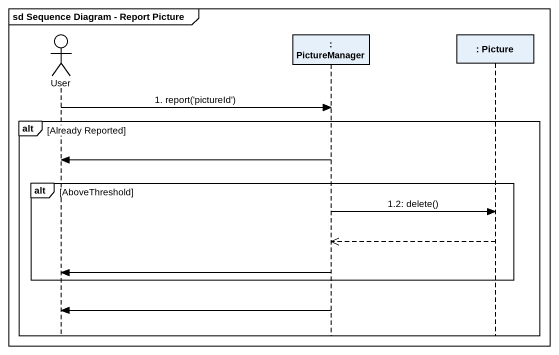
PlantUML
@startuml
mainframe sd Sequence Diagram - Report Picture
hide footbox
actor User
participant ": PictureManager" as PictureManager
participant ": Picture" as Picture

User -> PictureManager : 1. report('pictureId')
alt Already Reported
  PictureManager -> User
  alt AboveThreshold
    PictureManager -> Picture : 1.2: delete()
    Picture -->> PictureManager
    PictureManager -> User
  end
  PictureManager -> User
end
@enduml
